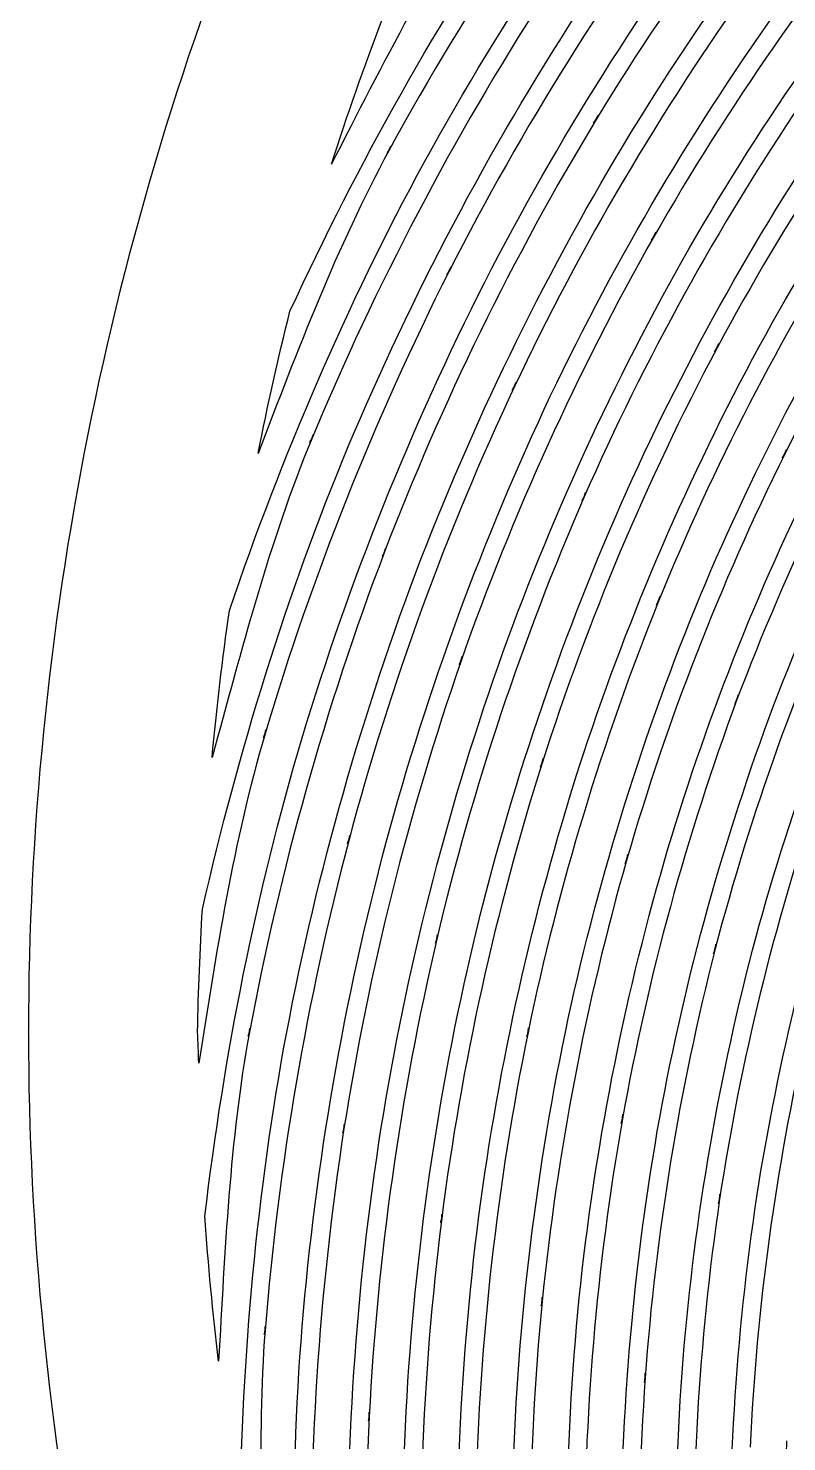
# Model space of a CAD drawing. Extents: x 1 to 151, y 102 to 252.
# Drawn here: x 1.25 to 19.74, y 167.25 to 201.72 of the extents above; entities that cross this region are included whole.
import ezdxf

# ---------------------------------------------------------------- set-up
doc = ezdxf.new("R2010")
doc.units = 0
doc.layers.add('Ebene_1', color=7, linetype='CONTINUOUS')

msp = doc.modelspace()

# ---------------------------------------------------------------- linework, layer by layer
at = {"layer": 'Ebene_1', "color": 7}
for p, q in [((15.140442, 199.59537), (15.029541, 199.413121)), ((15.094301, 199.500751), (15.094302, 199.50075)), ((10.08903, 198.843095), (9.992865, 198.666275)), ((10.049091, 198.750425), (10.04909, 198.750425)), ((16.552301, 196.75144), (16.443339, 196.56028)), ((16.506929, 196.65178), (16.506931, 196.65184)), ((11.552844, 195.89961), (11.459004, 195.71465)), ((11.514454, 195.80345), (11.514454, 195.80341)), ((18.085518, 194.03443), (17.978883, 193.83434)), ((18.041313, 193.92934), (18.041318, 193.92934)), ((13.139191, 193.08479), (13.048071, 192.89168)), ((13.102751, 192.98438), (13.102741, 192.98436)), ((8.194021, 191.80899), (8.116856, 191.62286)), ((8.163775, 191.71246), (8.163775, 191.71249)), ((19.733522, 191.44919), (19.628826, 191.23941)), ((19.690866, 191.33985), (19.690872, 191.33985)), ((14.84032, 190.40417), (14.7523, 190.20253)), ((14.80504, 190.29833), (14.80503, 190.29831)), ((9.957189, 189.0338), (9.883514, 188.84031)), ((9.928882, 188.93341), (9.928882, 188.93337)), ((16.649631, 187.86275), (16.564321, 187.65181)), ((16.616281, 187.75263), (16.616281, 187.75263)), ((11.829317, 186.40049), (11.758747, 186.19885)), ((11.803727, 186.29735), (11.803727, 186.29735)), ((18.558596, 185.46326), (18.476386, 185.24379)), ((18.527576, 185.35042), (18.527576, 185.35042)), ((7.044297, 184.61483), (6.987295, 184.42172)), ((7.024133, 184.51442), (7.024133, 184.5144)), ((13.80149, 183.91298), (13.73479, 183.7032)), ((13.77783, 183.80518), (13.77784, 183.80518)), ((9.088596, 182.03968), (9.035084, 181.83882)), ((9.071146, 181.93772), (9.071146, 181.9377)), ((15.866347, 181.57398), (15.803527, 181.35567)), ((15.845017, 181.46191), (15.845017, 181.46191)), ((11.225178, 179.61654), (11.176318, 179.40831)), ((11.210058, 179.50952), (11.210058, 179.50952)), ((18.015727, 179.38776), (17.957177, 179.16014)), ((17.996337, 179.26949), (17.996337, 179.26949)), ((1.256905, 177.26008), (1.254195, 177.24568)), ((1.254195, 177.24568), (1.256905, 177.23138)), ((6.653434, 177.34036), (6.616595, 177.1426)), ((6.644126, 177.2403), (6.644124, 177.24031)), ((13.44669, 177.34811), (13.40249, 177.13213)), ((13.43429, 177.23682), (13.43428, 177.23682)), ((15.744591, 175.23789), (15.705041, 175.01454)), ((15.734901, 175.12428), (15.734891, 175.12428)), ((8.955202, 174.99244), (8.923405, 174.7877)), ((8.94861, 174.88774), (8.948612, 174.88774)), ((18.110736, 173.28821), (18.076226, 173.05672)), ((18.104146, 173.17033), (18.104136, 173.17033)), ((11.333778, 172.80544), (11.306638, 172.59372)), ((11.329908, 172.69958), (11.329878, 172.69958)), ((13.780168, 170.78209), (13.758448, 170.563)), ((13.779388, 170.67196), (13.779392, 170.67196)), ((7.024912, 170.06472), (7.009014, 169.86347)), ((7.026076, 169.96307), (7.026072, 169.96312)), ((16.285931, 168.92392), (16.270031, 168.69707)), ((16.288261, 168.80875), (16.288231, 168.80875)), ((9.559338, 167.9704), (9.549256, 167.76295)), ((9.563603, 167.86454), (9.563608, 167.86454))]:
    msp.add_line(p, q, dxfattribs=at)
for points in [[(16.787225, 208.857137), (14.246387, 205.694209), (11.991311, 202.312342), (10.04903, 198.750425)], [(21.847375, 208.649293), (19.329534, 205.806148), (17.069526, 202.74472), (15.094832, 199.50075)], [(10.913451, 198.469395), (12.839373, 201.981167), (15.073378, 205.314485), (17.589605, 208.430696)], [(15.947774, 199.18666), (17.905084, 202.382464), (20.143337, 205.397132), (22.635948, 208.19561)], [(6.925256, 205.755392), (3.196463, 196.717237), (1.270886, 187.037193), (1.256905, 177.26008)], [(12.659841, 205.55454), (11.11228, 203.297595), (9.898146, 200.842784), (8.642981, 198.413069)], [(17.753554, 205.768973), (15.382653, 202.63851), (13.294112, 199.303675), (11.514024, 195.80341)], [(22.781727, 205.66737), (20.426366, 202.854511), (18.326277, 199.837595), (16.506911, 196.65183)], [(7.630538, 194.82159), (9.297682, 198.430385), (11.234756, 201.909575), (13.490833, 205.183449)], [(12.389007, 195.55059), (14.154596, 199.000854), (16.223711, 202.286587), (18.571923, 205.369965)], [(17.372831, 196.37072), (19.175935, 199.506447), (21.255553, 202.474933), (23.58638, 205.241236)], [(18.861689, 202.789378), (16.65478, 199.698341), (14.727457, 196.41719), (13.102601, 192.98435)], [(23.857024, 202.791325), (21.65855, 200.01637), (19.711991, 197.050664), (18.041322, 193.92934)], [(13.807343, 202.46803), (11.611139, 199.057036), (9.721928, 195.45784), (8.162645, 191.71259)], [(13.985294, 192.7641), (15.597068, 196.14541), (17.507247, 199.376179), (19.692422, 202.418297)], [(18.915341, 193.6769), (20.571947, 196.7488), (22.500013, 199.665866), (24.676368, 202.394255)], [(9.053266, 191.52248), (10.601621, 195.21622), (12.475203, 198.76475), (14.65182, 202.126696)], [(8.642981, 198.413069), (9.02656, 199.606687), (9.441744, 200.789916), (9.888095, 201.961508)], [(25.064521, 200.025009), (23.01798, 197.295765), (21.21934, 194.3895), (19.690871, 191.33985)], [(20.104636, 199.923036), (18.055609, 196.87846), (16.281725, 193.65782), (14.80505, 190.29832)], [(15.094302, 199.50075), (15.112482, 199.53084), (15.122212, 199.5653), (15.140442, 199.59537)], [(15.094832, 199.50075), (13.063153, 196.13822), (11.334323, 192.60209), (9.929412, 188.93337)], [(15.029541, 199.413121), (15.048411, 199.444241), (15.075371, 199.469671), (15.094301, 199.500751)], [(15.69573, 190.10985), (17.161368, 193.41749), (18.919199, 196.58755), (20.948398, 199.582569)], [(10.825783, 188.77633), (12.220935, 192.39157), (13.935019, 195.87516), (15.947774, 199.18666)], [(10.04903, 198.750425), (8.767984, 196.3848), (7.816922, 193.86701), (6.855396, 191.35613)], [(9.992865, 198.666275), (10.009003, 198.695975), (10.032909, 198.720745), (10.049091, 198.750425)], [(10.04909, 198.750425), (10.06514, 198.780065), (10.07294, 198.813485), (10.08903, 198.843095)], [(6.157512, 187.52783), (7.439779, 191.2999), (9.007673, 194.96981), (10.913451, 198.469395)], [(21.474196, 197.175322), (19.57744, 194.18524), (17.951696, 191.0321), (16.616274, 187.75263)], [(17.512793, 187.5952), (18.838596, 190.82163), (20.450197, 193.92274), (22.328061, 196.86201)], [(16.506911, 196.65183), (14.634862, 193.34664), (13.060999, 189.8819), (11.803707, 186.29734)], [(16.443339, 196.56028), (16.461739, 196.59268), (16.488469, 196.61948), (16.506929, 196.65178)], [(16.506931, 196.65184), (16.524951, 196.68364), (16.534221, 196.71974), (16.552301, 196.75144)], [(12.704526, 186.17017), (13.954426, 189.70241), (15.516916, 193.11592), (17.372831, 196.37072)], [(11.514024, 195.80341), (9.685914, 192.18086), (8.18313, 188.40287), (7.023703, 184.5144)], [(11.459004, 195.71465), (11.474804, 195.74585), (11.498604, 195.77225), (11.514454, 195.80345)], [(11.514454, 195.80341), (11.530034, 195.83431), (11.537214, 195.86871), (11.552844, 195.89961)], [(7.929707, 184.4194), (9.083371, 188.25481), (10.575783, 191.97956), (12.389007, 195.55059)], [(6.855396, 191.35613), (7.084792, 192.517576), (7.343254, 193.673092), (7.630538, 194.82159)], [(22.963998, 194.54975), (21.213988, 191.62154), (19.728909, 188.54315), (18.527577, 185.35041)], [(19.428354, 185.22204), (20.622476, 188.36345), (22.095814, 191.39105), (23.830264, 194.26977)], [(18.041322, 193.92934), (16.322046, 190.68802), (14.895175, 187.29997), (13.777844, 183.80518)], [(17.978883, 193.83434), (17.996733, 193.86784), (18.023393, 193.89584), (18.041313, 193.92934)], [(18.041318, 193.92934), (18.059158, 193.96294), (18.067618, 194.00084), (18.085518, 194.03443)], [(14.682884, 183.70979), (15.794411, 187.15157), (17.211033, 190.48699), (18.915341, 193.6769)], [(13.102741, 192.98436), (13.117901, 193.01666), (13.123981, 193.05256), (13.139191, 193.08479)], [(13.102601, 192.98435), (11.434045, 189.42877), (10.084579, 185.73223), (9.071006, 181.93769)], [(9.978129, 181.87178), (10.987914, 185.6145), (12.329144, 189.25929), (13.985294, 192.7641)], [(13.048071, 192.89168), (13.063391, 192.92418), (13.087371, 192.95188), (13.102751, 192.98438)], [(8.162645, 191.71259), (7.124436, 189.19823), (6.455544, 186.55925), (5.732909, 183.93867)], [(8.116856, 191.62286), (8.129791, 191.65406), (8.150795, 191.68126), (8.163775, 191.71246)], [(8.163775, 191.71249), (8.176672, 191.74369), (8.181078, 191.77779), (8.194021, 191.80899)], [(5.499011, 180.24356), (6.377931, 184.09365), (7.537238, 187.87533), (9.053266, 191.52248)], [(19.690871, 191.33985), (18.117332, 188.16823), (16.830326, 184.86243), (15.845016, 181.46191)], [(19.628826, 191.23941), (19.646416, 191.27471), (19.673196, 191.30461), (19.690866, 191.33985)], [(19.690872, 191.33985), (19.708292, 191.37495), (19.716032, 191.41415), (19.733522, 191.44919)], [(16.752387, 181.39715), (17.733889, 184.74525), (19.012604, 187.99838), (20.573426, 191.11881)], [(14.80505, 190.29832), (13.288959, 186.81577), (12.085682, 183.20549), (11.210078, 179.50953)], [(14.7523, 190.20253), (14.76694, 190.23603), (14.79034, 190.26493), (14.80504, 190.29833)], [(14.80503, 190.29831), (14.81991, 190.33251), (14.82538, 190.37001), (14.84032, 190.40417)], [(12.120147, 179.48005), (12.993767, 183.12241), (14.190693, 186.67967), (15.69573, 190.10985)], [(9.929412, 188.93337), (8.490427, 185.14048), (7.391193, 181.22764), (6.644653, 177.24031)], [(9.883514, 188.84031), (9.895829, 188.87261), (9.916516, 188.90111), (9.928882, 188.93341)], [(9.928882, 188.93337), (9.941244, 188.96597), (9.944776, 189.00127), (9.957189, 189.0338)], [(7.553821, 177.23915), (8.300403, 181.1744), (9.395573, 185.03517), (10.825783, 188.77633)], [(21.448223, 188.88681), (20.013089, 185.79036), (18.857527, 182.57207), (17.996337, 179.26946)], [(18.906044, 179.23964), (19.765109, 182.48809), (20.914159, 185.65264), (22.337766, 188.69607)], [(5.732909, 183.93867), (5.84391, 185.138472), (5.98549, 186.335247), (6.157512, 187.52783)], [(16.616274, 187.75263), (15.245159, 184.34874), (14.180021, 180.8299), (13.434273, 177.23682)], [(14.344364, 177.23876), (15.090204, 180.7784), (16.150851, 184.24402), (17.512793, 187.5952)], [(16.564321, 187.65181), (16.578541, 187.68691), (16.601991, 187.71751), (16.616281, 187.75263)], [(16.616281, 187.75263), (16.630641, 187.78833), (16.635201, 187.82713), (16.649631, 187.86275)], [(11.803707, 186.29734), (10.51567, 182.58629), (9.559951, 178.76831), (8.948592, 174.88773)], [(9.857941, 174.91916), (10.4711, 178.74672), (11.423913, 182.51174), (12.704526, 186.17017)], [(11.758747, 186.19885), (11.770657, 186.23305), (11.791757, 186.26325), (11.803727, 186.29735)], [(11.803727, 186.29735), (11.815367, 186.33085), (11.817627, 186.36695), (11.829317, 186.40049)], [(18.527576, 185.35042), (18.541196, 185.38702), (18.544906, 185.42662), (18.558596, 185.46326)], [(18.527577, 185.35041), (17.294095, 182.03156), (16.359296, 178.60939), (15.734892, 175.12427)], [(16.644588, 175.15721), (17.270719, 178.58847), (18.202565, 181.95649), (19.428354, 185.22204)], [(18.476386, 185.24379), (18.490226, 185.28079), (18.513656, 185.31349), (18.527576, 185.35042)], [(7.023703, 184.5144), (6.249831, 181.89111), (5.836229, 179.18607), (5.410988, 176.48572)], [(6.987295, 184.42172), (6.996765, 184.45362), (7.014615, 184.48252), (7.024133, 184.51442)], [(7.024133, 184.5144), (7.033813, 184.5472), (7.034569, 184.582), (7.044297, 184.61483)], [(5.558523, 172.75271), (6.028461, 176.70054), (6.795708, 180.60824), (7.929707, 184.4194)], [(13.777844, 183.80518), (12.633966, 180.1831), (11.814389, 176.46671), (11.329882, 172.69958)], [(13.73479, 183.7032), (13.74599, 183.7384), (13.76657, 183.77), (13.77783, 183.80518)], [(13.77784, 183.80518), (13.78894, 183.84038), (13.79033, 183.87788), (13.80149, 183.91298)], [(12.237636, 172.76318), (12.725696, 176.47756), (13.544513, 180.14034), (14.682884, 183.70979)], [(20.53078, 183.09286), (19.427464, 179.86413), (18.615391, 176.54367), (18.104146, 173.17034)], [(19.012292, 173.23431), (19.527192, 176.5552), (20.338546, 179.82303), (21.4366, 182.99901)], [(9.071146, 181.9377), (9.079956, 181.9711), (9.079726, 182.0063), (9.088596, 182.03968)], [(9.071006, 181.93769), (8.036058, 178.0146), (7.351566, 174.00757), (7.025932, 169.96311)], [(7.930728, 170.05929), (8.261737, 174.04959), (8.947258, 178.00268), (9.978129, 181.87178)], [(9.035084, 181.83882), (9.044104, 181.87282), (9.062075, 181.90372), (9.071146, 181.93772)], [(15.845016, 181.46191), (14.837188, 177.93392), (14.145592, 174.3229), (13.779391, 170.67196)], [(14.684048, 170.76424), (15.055568, 174.36321), (15.748086, 177.92125), (16.752387, 181.39715)], [(15.803527, 181.35567), (15.814057, 181.39227), (15.834417, 181.42527), (15.845017, 181.46191)], [(15.845017, 181.46191), (15.855477, 181.49851), (15.855807, 181.53741), (15.866347, 181.57398)], [(5.38113, 177.24574), (5.399266, 178.245733), (5.438569, 179.24523), (5.499011, 180.24356)], [(11.210058, 179.50952), (11.218258, 179.54472), (11.216958, 179.58142), (11.225178, 179.61654)], [(11.210078, 179.50953), (10.317206, 175.68421), (9.765961, 171.78737), (9.563628, 167.86455)], [(10.464778, 167.99366), (10.674586, 171.86423), (11.228855, 175.70791), (12.120147, 179.48005)], [(11.176318, 179.40831), (11.184518, 179.44301), (11.201838, 179.47481), (11.210058, 179.50952)], [(17.996337, 179.26946), (17.116861, 175.84014), (16.5448, 172.33963), (16.288231, 168.80872)], [(17.957177, 179.16014), (17.966877, 179.19774), (17.986547, 179.23194), (17.996337, 179.26949)], [(17.996337, 179.26949), (18.006237, 179.30829), (18.005737, 179.34899), (18.015727, 179.38776)], [(17.189408, 168.93672), (17.453337, 172.4155), (18.028055, 175.8631), (18.906044, 179.23964)], [(1.256905, 177.23138), (1.270864, 167.454552), (3.196306, 157.774781), (6.924868, 148.73684)], [(5.410988, 176.48572), (5.399676, 176.739005), (5.389723, 176.992348), (5.38113, 177.24574)], [(6.644653, 177.24031), (6.157176, 174.59419), (6.049924, 171.90365), (5.892389, 169.21939)], [(6.41224, 165.36268), (6.465959, 169.3468), (6.822739, 173.32188), (7.553821, 177.23915)], [(6.616595, 177.1426), (6.622785, 177.1759), (6.637886, 177.207), (6.644126, 177.2403)], [(6.644124, 177.24031), (6.650203, 177.27331), (6.647304, 177.30741), (6.653434, 177.34036)], [(13.434273, 177.23682), (12.675433, 173.51543), (12.248894, 169.73418), (12.160852, 165.93735)], [(13.056983, 166.09594), (13.154193, 169.84105), (13.585217, 173.57002), (14.344364, 177.23876)], [(13.40249, 177.13213), (13.40989, 177.16793), (13.42686, 177.20103), (13.43429, 177.23682)], [(13.43428, 177.23682), (13.44178, 177.27352), (13.43918, 177.31152), (13.44669, 177.34811)], [(20.224834, 177.23488), (19.465371, 173.90962), (19.004574, 170.52351), (18.848655, 167.11615)], [(15.734892, 175.12427), (15.101518, 171.51052), (14.791327, 167.8478), (14.80852, 164.17882)], [(15.698828, 164.36648), (15.692328, 167.98451), (16.008992, 171.59536), (16.644588, 175.15721)], [(15.705041, 175.01454), (15.711641, 175.05194), (15.728201, 175.08694), (15.734901, 175.12428)], [(15.734891, 175.12428), (15.741491, 175.16178), (15.737891, 175.20038), (15.744591, 175.23789)], [(8.948592, 174.88773), (8.329536, 170.87808), (8.067659, 166.82157), (8.16647, 162.76542)], [(8.923405, 174.7877), (8.928715, 174.8217), (8.943247, 174.8537), (8.94861, 174.88774)], [(8.948612, 174.88774), (8.953962, 174.92234), (8.949802, 174.95784), (8.955202, 174.99244)], [(9.056431, 162.95661), (8.968627, 166.96014), (9.237133, 170.96307), (9.857941, 174.91916)], [(18.104146, 173.17034), (17.587836, 169.66792), (17.385074, 166.12656), (17.498844, 162.58784)], [(18.076226, 173.05672), (18.082026, 173.09532), (18.098286, 173.13172), (18.104146, 173.17033)], [(18.104136, 173.17033), (18.109936, 173.20933), (18.104899, 173.24923), (18.110736, 173.28821)], [(18.381786, 162.80847), (18.280755, 166.29584), (18.492148, 169.78467), (19.012292, 173.23431)], [(5.892389, 169.21939), (5.751624, 170.394192), (5.6403, 171.572334), (5.558523, 172.75271)], [(11.329878, 172.69958), (11.334278, 172.73468), (11.329303, 172.77038), (11.333778, 172.80544)], [(11.792094, 161.16667), (11.596155, 165.03792), (11.745624, 168.91843), (12.237636, 172.76318)], [(11.329882, 172.69958), (10.841651, 168.80206), (10.700958, 164.86952), (10.909545, 160.9472)], [(11.306638, 172.59372), (11.311238, 172.62962), (11.325288, 172.66372), (11.329908, 172.69958)], [(13.779391, 170.67196), (13.413499, 166.89075), (13.384763, 163.08491), (13.694081, 159.29881)], [(13.758448, 170.563), (13.762048, 170.5999), (13.775688, 170.6351), (13.779388, 170.67196)], [(13.779392, 170.67196), (13.782892, 170.70856), (13.776592, 170.74546), (13.780168, 170.78209)], [(14.568882, 159.54968), (14.274129, 163.28393), (14.312832, 167.03682), (14.684048, 170.76424)], [(7.025932, 169.96311), (6.815474, 167.2509), (6.97332, 164.53386), (7.117057, 161.81888)], [(7.009014, 169.86347), (7.011674, 169.89717), (7.023365, 169.92947), (7.026076, 169.96307)], [(7.026072, 169.96312), (7.028702, 169.99692), (7.022232, 170.03092), (7.024912, 170.06472)], [(8.036588, 158.2309), (7.682491, 162.16528), (7.615798, 166.12123), (7.930728, 170.05929)], [(16.288231, 168.80875), (16.290831, 168.84715), (16.283231, 168.88555), (16.285931, 168.92392)], [(17.376698, 158.1076), (16.992294, 161.70464), (16.929735, 165.32868), (17.189408, 168.93672)], [(16.288231, 168.80872), (16.036131, 165.14829), (16.110468, 161.47301), (16.511196, 157.82605)], [(16.270031, 168.69707), (16.272731, 168.73477), (16.285521, 168.77107), (16.288261, 168.80875)], [(9.563608, 167.86454), (9.565318, 167.89984), (9.557578, 167.93504), (9.559338, 167.9704)], [(10.918075, 156.00978), (10.412246, 159.98317), (10.260736, 163.99345), (10.464778, 167.99366)], [(9.563628, 167.86455), (9.36727, 163.81335), (9.530647, 159.75302), (10.0526, 155.7306)], [(9.549256, 167.76295), (9.550966, 167.79715), (9.561838, 167.83035), (9.563603, 167.86454)], [(20.20815, 156.83576), (19.74298, 160.29406), (19.588388, 163.78677), (19.745158, 167.27285)]]:
    msp.add_open_spline(points, degree=3, dxfattribs=at)

doc.saveas('drawing.dxf')
